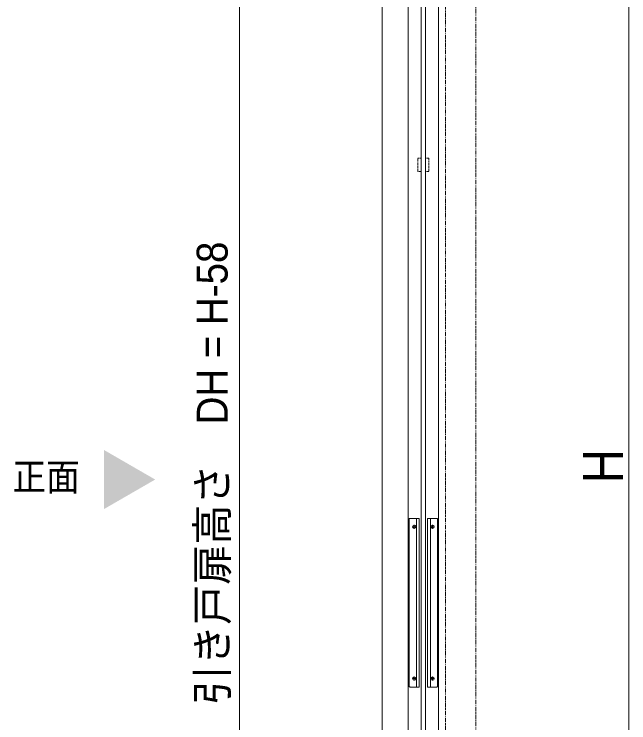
# Model space of a CAD drawing. Units: millimetres, scale not verified. Extents: x -6062 to 6062, y -3045 to 3045.
# Drawn here: x -609 to 120, y -1129 to -289 of the extents above; entities that cross this region are included whole.
import ezdxf
from ezdxf.enums import TextEntityAlignment as Align

# ---------------------------------------------------------------- set-up
doc = ezdxf.new("R2010")
doc.units = ezdxf.units.MM
doc.header["$LTSCALE"] = 20
doc.linetypes.add('DASHED1', pattern=[1.8, 1.2, -0.6])
doc.linetypes.add('DOUBLE_CHAIN1', pattern=[8.8, 5, -1, 0.6, -0.6, 0.6, -1])
for name, color, linetype, lineweight in [('0-0_2寸法-1', 7, 'Continuous', 9), ('0-3_2寸法-3', 7, 'Continuous', 9), ('0-4_3一般', 7, 'Continuous', 9)]:
    doc.layers.add(name, color=color, linetype=linetype, lineweight=lineweight)
doc.styles.add('ＭＳ ゴシック', font='')
doc.styles.add('ＭＳ Ｐゴシック', font='')
doc.styles.get('ＭＳ ゴシック').set_extended_font_data('MS Gothic')
doc.styles.get('ＭＳ Ｐゴシック').set_extended_font_data('MS PGothic')

# ---------------------------------------------------------------- blocks, each defined once
blk = doc.blocks.new('グループ-10')
at = {"layer": '0-4_3一般'}
blk.add_lwpolyline([(32920, 6100), (33640, 6100), (33640, -39680), (32920, -39680)], close=True, dxfattribs=at)
blk = doc.blocks.new('グループ-12')
at = {"layer": '0-4_3一般'}
for p, q in [((32943, -17760), (32943, -21720)), ((33113, -21740), (33113, -17740)), ((33447, -17740), (33447, -21740)), ((33617, -21720), (33617, -17760)), ((33019, -17940), (33107, -17940)), ((33063, -17984), (33063, -17896)), ((33453, -17940), (33541, -17940)), ((33497, -17896), (33497, -17984)), ((33063, -21584), (33063, -21496)), ((33497, -21496), (33497, -21584)), ((33019, -21540), (33107, -21540)), ((33453, -21540), (33541, -21540))]:
    blk.add_line(p, q, dxfattribs=at)
for points in [[(32963, -21740), (33183, -21740), (33183, -17740), (32963, -17740)], [(33597, -17740), (33377, -17740), (33377, -21740), (33597, -21740)]]:
    blk.add_lwpolyline(points, dxfattribs=at)
for centre in [(33063, -17940), (33497, -17940), (33063, -21540), (33497, -21540)]:
    blk.add_circle(centre, 40, dxfattribs=at)
for centre, start, end in [((32963, -17760), 135, 180), ((32963, -17760), 90, 135), ((33597, -17760), 45, 90), ((33597, -17760), 0, 45), ((32963, -21720), 180, 225), ((32963, -21720), 225, 270), ((33597, -21720), 270, 315), ((33597, -21720), 315, 0)]:
    blk.add_arc(centre, 20, start, end, dxfattribs=at)
blk = doc.blocks.new('グループ-19')
at = {"layer": '0-4_3一般'}
blk.add_lwpolyline([(33330, 5620), (33330, -39220), (33230, -39220), (33230, 5620)], close=True, dxfattribs=at)
blk = doc.blocks.new('グループ-24')
at = {"layer": '0-4_3一般', "linetype": 'DASHED1'}
for points in [[(33150, -9200), (33230, -9200), (33230, -9520), (33150, -9520)], [(33330, -9200), (33410, -9200), (33410, -9520), (33330, -9520)]]:
    blk.add_lwpolyline(points, close=True, dxfattribs=at)
at = {"layer": '0-4_3一般'}
for name in ['グループ-10', 'グループ-19', 'グループ-12']:
    blk.add_blockref(name, (0, 0), dxfattribs=at)
blk = doc.blocks.new('グループ-25')
at = {"layer": '0-4_3一般', "linetype": 'DOUBLE_CHAIN1'}
for p, q in [((33800, -40000), (33800, 7000)), ((34520, 7000), (34520, -40000))]:
    blk.add_line(p, q, dxfattribs=at)
at = {"layer": '0-4_3一般'}
blk.add_blockref('グループ-24', (0, 0), dxfattribs=at)

msp = doc.modelspace()

# ---------------------------------------------------------------- linework, layer by layer
at = {"layer": '0-0_2寸法-1'}
for p, q in [((119.98, -1984.99), (119.98, 334.99)), ((-341.39, 289.99), (-341.39, -1971.99))]:
    msp.add_line(p, q, dxfattribs=at)
at = {"layer": '0-3_2寸法-3'}
msp.add_solid([(-502.14, -805.93), (-441.39, -841), (-502.14, -876.07)], dxfattribs=at)
at = {"layer": '0-4_3一般'}
msp.add_line((-172.5, 350), (-172.5, -2000), dxfattribs=at)

# ---------------------------------------------------------------- block references
at = {"layer": '0-4_3一般', "xscale": 0.05, "yscale": 0.05}
msp.add_blockref('グループ-25', (-1787.5, 0), dxfattribs=at)

# ---------------------------------------------------------------- texts
at = {"layer": '0-0_2寸法-1', "style": 'ＭＳ Ｐゴシック'}
for s, height, width, p in [('引き戸扉高さ\u3000DH = H-58', 36.69, 0.95, (-344.51, -1108.43)), ('H', 47.17, 0.9, (127.05, -845.25))]:
    msp.add_text(s, height=height, rotation=90, dxfattribs=dict(at, width=width)).set_placement(p, align=Align.BOTTOM_LEFT)
at = {"layer": '0-3_2寸法-3', "style": 'ＭＳ ゴシック', "width": 0.9}
msp.add_text('正面', height=32.55, dxfattribs=at).set_placement((-610.61, -863.78), align=Align.BOTTOM_LEFT)

doc.saveas('drawing.dxf')
